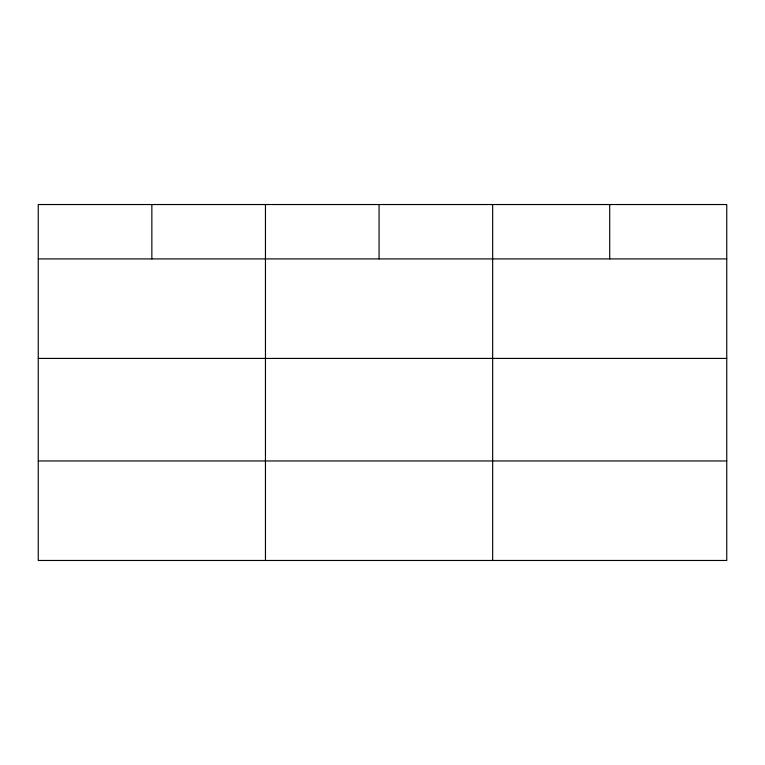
<?xml version="1.0" encoding="UTF-8"?>
<svg xmlns="http://www.w3.org/2000/svg" width="765" height="765" viewBox="0 0 765 765"><rect width="100%" height="100%" fill="white"/><g stroke="black" fill="none" stroke-linecap="round" stroke-linejoin="round"><path stroke-width="1.15" d="M726.75 358.422L726.75 204.532L38.25 204.532L38.25 560.468L726.75 560.468L726.75 358.422L38.25 358.422M38.25 258.914L726.75 258.914M38.25 460.96L726.75 460.96M609.705 204.532L609.705 258.914M492.66 204.532L492.66 560.468M379.058 204.532L379.058 258.914M265.455 204.532L265.455 560.468M151.853 204.532L151.853 258.914"/></g></svg>
